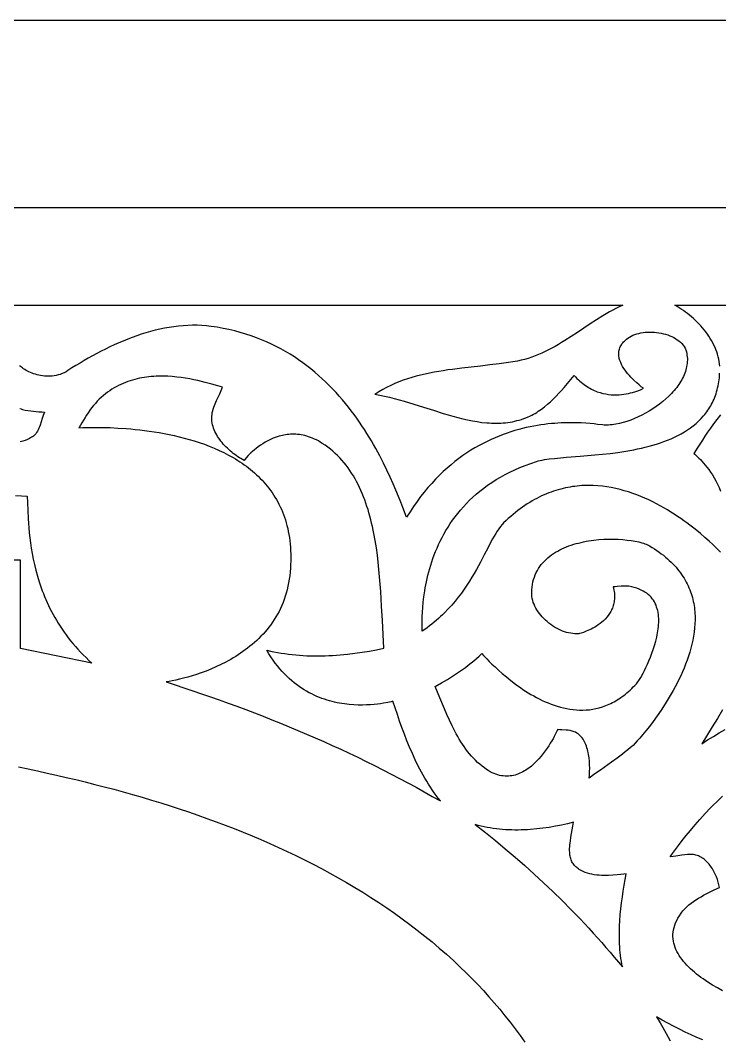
# Model space of a CAD drawing. Extents: x -500 to 500, y -300 to 300.
# Drawn here: x 276.2 to 388.1, y 137 to 300 of the extents above; entities that cross this region are included whole.
import ezdxf

# ---------------------------------------------------------------- set-up
doc = ezdxf.new("R2010")
doc.units = 0
doc.header["$MEASUREMENT"] = 0
doc.layers.add('IMPORT_-_120CM_SUR_70CM-1', color=18, linetype='CONTINUOUS')
doc.layers.add('LAYER_2', color=174, linetype='CONTINUOUS')

msp = doc.modelspace()

# ---------------------------------------------------------------- linework, layer by layer
at = {"layer": 'IMPORT_-_120CM_SUR_70CM-1'}
for points in [[(-500, -300), (500, -300), (500, 300), (-500, 300)], [(343.42, 175.08), (343.08, 175.51), (342.75, 175.95), (342.43, 176.4), (342.11, 176.85), (341.81, 177.31), (341.51, 177.78), (341.22, 178.25), (340.94, 178.72), (340.66, 179.2), (340.4, 179.69), (340.13, 180.18), (339.88, 180.67), (339.39, 181.67), (338.93, 182.68), (338.48, 183.7), (338.06, 184.73), (337.65, 185.77), (337.26, 186.82), (336.88, 187.87), (336.52, 188.92), (335.82, 191.03), (335.55, 190.97), (335.02, 190.86), (334.28, 190.72), (333.83, 190.65), (333.33, 190.59), (332.79, 190.53), (332.21, 190.48), (331.59, 190.44), (330.94, 190.43), (330.25, 190.43), (329.54, 190.46), (328.8, 190.52), (328.43, 190.56), (328.05, 190.6), (327.66, 190.66), (327.27, 190.73), (326.88, 190.8), (326.48, 190.89), (326.08, 190.99), (325.68, 191.1), (325.27, 191.22), (324.87, 191.35), (324.46, 191.49), (324.05, 191.65), (323.64, 191.82), (323.23, 192), (322.82, 192.2), (322.42, 192.41), (322.01, 192.63), (321.6, 192.88), (321.2, 193.13), (320.8, 193.41), (320.4, 193.7), (320, 194.01), (319.61, 194.33), (319.22, 194.68), (318.84, 195.04), (318.46, 195.42), (318.08, 195.82), (317.71, 196.24), (317.35, 196.68), (316.99, 197.14), (316.64, 197.62), (316.3, 198.13), (315.97, 198.65), (315.64, 199.2), (316.21, 199.07), (316.78, 198.95), (317.36, 198.84), (317.93, 198.74), (318.51, 198.66), (319.1, 198.58), (319.68, 198.51), (320.26, 198.45), (320.85, 198.4), (321.44, 198.36), (322.03, 198.33), (322.62, 198.31), (323.21, 198.3), (323.8, 198.3), (324.39, 198.3), (324.98, 198.31), (325.58, 198.34), (326.17, 198.37), (326.76, 198.4), (327.35, 198.45), (328.53, 198.56), (329.71, 198.71), (330.88, 198.87), (332.04, 199.07), (333.2, 199.29), (334.35, 199.53), (334.23, 201.71), (334.12, 203.96), (334, 206.26), (333.94, 207.42), (333.87, 208.59), (333.79, 209.76), (333.69, 210.94), (333.58, 212.11), (333.46, 213.28), (333.32, 214.44), (333.16, 215.6), (332.98, 216.75), (332.77, 217.88), (332.66, 218.44), (332.54, 219), (332.41, 219.55), (332.28, 220.09), (332.13, 220.64), (331.98, 221.17), (331.83, 221.71), (331.66, 222.23), (331.49, 222.75), (331.3, 223.26), (331.11, 223.77), (330.91, 224.27), (330.7, 224.76), (330.47, 225.24), (330.24, 225.72), (330, 226.19), (329.75, 226.65), (329.49, 227.1), (329.21, 227.54), (328.93, 227.97), (328.63, 228.39), (328.32, 228.8), (328, 229.21), (327.66, 229.6), (327.32, 229.98), (326.96, 230.35), (326.58, 230.7), (326.2, 231.05), (325.8, 231.38), (325.38, 231.7), (324.96, 232.01), (324.51, 232.31), (324.19, 232.5), (323.88, 232.69), (323.56, 232.85), (323.25, 233), (322.94, 233.14), (322.63, 233.26), (322.33, 233.37), (322.03, 233.46), (321.73, 233.54), (321.43, 233.61), (321.14, 233.67), (320.85, 233.71), (320.56, 233.75), (320.27, 233.77), (319.99, 233.78), (319.71, 233.78), (319.44, 233.77), (319.17, 233.75), (318.9, 233.72), (318.64, 233.69), (318.38, 233.64), (318.12, 233.59), (317.87, 233.53), (317.62, 233.46), (317.14, 233.31), (316.67, 233.13), (316.22, 232.93), (315.79, 232.72), (315.38, 232.49), (314.99, 232.25), (314.62, 232), (314.27, 231.75), (313.94, 231.5), (313.64, 231.25), (313.36, 231), (313.1, 230.77), (312.66, 230.34), (312.33, 229.98), (312.1, 229.72), (311.99, 229.58), (311.74, 229.72), (311.49, 229.86), (311.24, 230.01), (310.99, 230.17), (310.74, 230.34), (310.5, 230.52), (310.25, 230.7), (310.01, 230.9), (309.78, 231.1), (309.54, 231.3), (309.32, 231.52), (309.09, 231.74), (308.88, 231.96), (308.67, 232.19), (308.47, 232.43), (308.28, 232.67), (308.09, 232.92), (307.92, 233.17), (307.76, 233.42), (307.61, 233.68), (307.46, 233.94), (307.34, 234.21), (307.22, 234.47), (307.12, 234.74), (307.03, 235.01), (306.96, 235.29), (306.9, 235.56), (306.86, 235.84), (306.83, 236.12), (306.83, 236.4), (306.84, 236.67), (306.87, 236.95), (306.91, 237.24), (306.98, 237.52), (307.05, 237.8), (307.14, 238.08), (307.24, 238.35), (307.35, 238.62), (307.58, 239.16), (307.83, 239.69), (308.09, 240.22), (308.33, 240.76), (308.56, 241.3), (307.77, 241.52), (306.84, 241.79), (305.77, 242.07), (305.19, 242.21), (304.59, 242.35), (303.96, 242.49), (303.31, 242.62), (302.63, 242.73), (301.94, 242.84), (301.23, 242.92), (300.51, 242.99), (299.78, 243.04), (299.04, 243.06), (298.29, 243.06), (297.91, 243.04), (297.53, 243.02), (297.15, 242.99), (296.77, 242.96), (296.39, 242.91), (296.01, 242.86), (295.63, 242.79), (295.25, 242.72), (294.88, 242.63), (294.5, 242.54), (294.12, 242.44), (293.75, 242.32), (293.38, 242.19), (293.01, 242.05), (292.64, 241.9), (292.27, 241.74), (291.91, 241.56), (291.55, 241.38), (291.2, 241.17), (290.85, 240.96), (290.5, 240.73), (290.16, 240.48), (289.82, 240.23), (289.48, 239.95), (289.15, 239.66), (288.83, 239.36), (288.51, 239.04), (288.2, 238.7), (287.9, 238.35), (287.6, 237.98), (287.32, 237.6), (287.05, 237.21), (286.79, 236.82), (286.54, 236.42), (286.05, 235.61), (285.81, 235.21), (285.55, 234.81), (286.19, 234.83), (286.77, 234.85), (287.52, 234.86), (288.41, 234.86), (289.43, 234.85), (290.57, 234.82), (291.81, 234.76), (293.15, 234.67), (293.85, 234.61), (294.57, 234.54), (295.31, 234.46), (296.06, 234.37), (296.82, 234.27), (297.6, 234.16), (298.38, 234.03), (299.18, 233.89), (299.98, 233.73), (300.79, 233.56), (301.59, 233.37), (302.41, 233.16), (303.22, 232.94), (304.03, 232.7), (304.83, 232.44), (305.64, 232.16), (306.43, 231.86), (307.22, 231.54), (308, 231.19), (308.76, 230.83), (309.52, 230.44), (310.26, 230.02), (310.62, 229.81), (310.98, 229.59), (311.33, 229.36), (311.68, 229.12), (312.03, 228.88), (312.37, 228.64), (312.7, 228.38), (313.03, 228.12), (313.35, 227.85), (313.67, 227.58), (313.98, 227.29), (314.29, 227.01), (314.59, 226.71), (314.88, 226.41), (315.16, 226.1), (315.44, 225.78), (315.71, 225.45), (315.97, 225.12), (316.23, 224.78), (316.47, 224.43), (316.71, 224.07), (316.94, 223.71), (317.16, 223.33), (317.37, 222.95), (317.58, 222.56), (317.77, 222.16), (317.96, 221.76), (318.13, 221.34), (318.3, 220.92), (318.45, 220.49), (318.6, 220.05), (318.73, 219.6), (318.85, 219.14), (318.97, 218.67), (319.07, 218.2), (319.16, 217.71), (319.24, 217.22), (319.31, 216.71), (319.36, 216.2), (319.4, 215.67), (319.44, 215.14), (319.45, 214.6), (319.46, 214.05), (319.45, 213.48), (319.43, 212.91), (319.4, 212.33), (319.35, 211.74), (319.29, 211.13), (319.21, 210.55), (319.12, 209.98), (319.01, 209.43), (318.89, 208.89), (318.75, 208.36), (318.59, 207.84), (318.42, 207.33), (318.23, 206.84), (318.03, 206.35), (317.81, 205.88), (317.59, 205.42), (317.35, 204.97), (317.09, 204.54), (316.83, 204.11), (316.56, 203.7), (316.27, 203.29), (315.97, 202.9), (315.67, 202.52), (315.35, 202.15), (315.03, 201.79), (314.7, 201.43), (314.36, 201.09), (314.01, 200.76), (313.66, 200.44), (313.3, 200.13), (312.93, 199.83), (312.56, 199.53), (312.19, 199.25), (311.81, 198.98), (311.42, 198.71), (311.04, 198.45), (310.65, 198.21), (310.25, 197.97), (309.86, 197.74), (309.46, 197.52), (309.06, 197.3), (308.27, 196.9), (307.48, 196.53), (306.69, 196.18), (305.91, 195.87), (305.15, 195.59), (304.4, 195.33), (303.67, 195.1), (302.97, 194.89), (302.3, 194.71), (301.66, 194.55), (301.06, 194.41), (300.5, 194.29), (299.98, 194.2), (299.51, 194.12), (300.94, 193.66), (302.36, 193.2), (303.78, 192.72), (305.2, 192.24), (306.61, 191.75), (308.03, 191.25), (309.44, 190.75), (310.85, 190.23), (312.25, 189.71), (313.65, 189.17), (315.05, 188.63), (316.45, 188.08), (317.84, 187.52), (319.23, 186.95), (320.61, 186.38), (321.99, 185.79), (323.37, 185.19), (324.74, 184.59), (326.11, 183.97), (327.47, 183.35), (328.83, 182.71), (330.18, 182.07), (331.53, 181.42), (332.88, 180.75), (334.21, 180.08), (335.55, 179.39), (336.87, 178.7), (338.19, 178), (339.51, 177.28), (340.82, 176.56), (342.12, 175.82)], [(342.58, 193.39), (343.57, 193.96), (344.55, 194.54), (345.04, 194.85), (345.52, 195.16), (346, 195.47), (346.48, 195.79), (346.94, 196.12), (347.41, 196.46), (347.86, 196.81), (348.31, 197.16), (348.75, 197.52), (349.19, 197.89), (349.62, 198.27), (350.03, 198.66), (350.3, 198.38), (350.85, 197.81), (351.23, 197.42), (351.66, 196.99), (352.16, 196.52), (352.71, 196.01), (353.31, 195.47), (353.97, 194.92), (354.67, 194.35), (355.42, 193.78), (355.81, 193.5), (356.21, 193.22), (356.61, 192.94), (357.03, 192.67), (357.46, 192.4), (357.89, 192.14), (358.34, 191.89), (358.79, 191.64), (359.24, 191.4), (359.71, 191.18), (360.18, 190.96), (360.66, 190.76), (361.14, 190.57), (361.63, 190.39), (362.12, 190.23), (362.62, 190.09), (363.13, 189.96), (363.63, 189.86), (364.14, 189.77), (364.66, 189.7), (365.17, 189.65), (365.69, 189.63), (366.21, 189.62), (366.74, 189.65), (367.26, 189.69), (367.79, 189.77), (368.31, 189.87), (368.84, 190), (369.36, 190.16), (369.89, 190.35), (370.41, 190.57), (370.67, 190.69), (370.94, 190.82), (371.2, 190.96), (371.46, 191.11), (371.72, 191.26), (371.98, 191.43), (372.24, 191.6), (372.49, 191.78), (372.75, 191.97), (373.01, 192.17), (373.26, 192.38), (373.52, 192.6), (373.77, 192.83), (374.03, 193.07), (374.28, 193.32), (374.53, 193.58), (374.78, 193.84), (375.03, 194.12), (375.17, 194.34), (375.46, 194.82), (375.85, 195.54), (376.07, 195.97), (376.3, 196.45), (376.54, 196.96), (376.78, 197.52), (377.02, 198.1), (377.25, 198.71), (377.48, 199.34), (377.69, 199.98), (377.87, 200.64), (378.04, 201.31), (378.11, 201.65), (378.17, 201.98), (378.23, 202.32), (378.27, 202.65), (378.31, 202.99), (378.34, 203.32), (378.35, 203.65), (378.36, 203.97), (378.35, 204.29), (378.33, 204.61), (378.3, 204.93), (378.25, 205.24), (378.19, 205.54), (378.11, 205.83), (378.02, 206.12), (377.92, 206.4), (377.79, 206.68), (377.65, 206.94), (377.5, 207.2), (377.32, 207.44), (377.13, 207.68), (376.91, 207.9), (376.68, 208.12), (376.43, 208.32), (376.15, 208.51), (375.85, 208.68), (375.54, 208.84), (375.2, 208.99), (374.83, 209.12), (374.44, 209.24), (374.03, 209.34), (373.59, 209.43), (373.28, 209.47), (372.97, 209.48), (372.65, 209.47), (372.33, 209.45), (371.7, 209.4), (371.38, 209.37), (371.06, 209.36), (371.13, 209.09), (371.18, 208.83), (371.22, 208.58), (371.25, 208.33), (371.27, 208.09), (371.27, 207.85), (371.27, 207.62), (371.26, 207.39), (371.24, 207.17), (371.21, 206.96), (371.17, 206.75), (371.13, 206.54), (371.07, 206.34), (371.01, 206.15), (370.94, 205.96), (370.86, 205.77), (370.78, 205.59), (370.69, 205.42), (370.49, 205.08), (370.28, 204.77), (370.04, 204.47), (369.79, 204.2), (369.52, 203.93), (369.25, 203.69), (368.97, 203.47), (368.68, 203.26), (368.39, 203.06), (368.1, 202.89), (367.81, 202.73), (367.53, 202.58), (367.25, 202.45), (366.74, 202.23), (366.29, 202.06), (365.92, 201.94), (365.67, 201.87), (365.54, 201.85), (365.22, 201.83), (364.9, 201.84), (364.58, 201.86), (364.26, 201.91), (363.93, 201.97), (363.6, 202.06), (363.28, 202.16), (362.95, 202.28), (362.63, 202.42), (362.31, 202.57), (361.99, 202.74), (361.68, 202.92), (361.37, 203.12), (361.08, 203.32), (360.79, 203.54), (360.5, 203.78), (360.23, 204.02), (359.97, 204.27), (359.72, 204.53), (359.49, 204.8), (359.27, 205.08), (359.06, 205.36), (358.87, 205.65), (358.69, 205.95), (358.54, 206.25), (358.4, 206.55), (358.28, 206.86), (358.18, 207.17), (358.11, 207.48), (358.05, 207.79), (358.02, 208.11), (358.02, 208.42), (358.04, 208.87), (358.08, 209.31), (358.14, 209.73), (358.23, 210.14), (358.33, 210.53), (358.46, 210.91), (358.6, 211.28), (358.76, 211.63), (358.93, 211.97), (359.13, 212.3), (359.34, 212.61), (359.56, 212.91), (359.8, 213.2), (360.06, 213.48), (360.32, 213.74), (360.6, 213.99), (360.9, 214.23), (361.2, 214.46), (361.52, 214.67), (361.84, 214.88), (362.18, 215.07), (362.52, 215.26), (362.87, 215.43), (363.23, 215.59), (363.6, 215.75), (363.98, 215.89), (364.36, 216.02), (364.74, 216.15), (365.13, 216.26), (365.53, 216.36), (365.92, 216.46), (366.33, 216.55), (366.73, 216.63), (367.13, 216.7), (367.54, 216.76), (367.94, 216.81), (368.75, 216.9), (369.56, 216.95), (370.35, 216.98), (371.13, 216.98), (371.88, 216.96), (372.61, 216.91), (373.3, 216.84), (373.96, 216.75), (374.58, 216.65), (375.15, 216.53), (375.67, 216.39), (375.91, 216.32), (376.14, 216.24), (376.35, 216.16), (376.54, 216.08), (376.72, 215.99), (376.87, 215.9), (377.28, 215.66), (377.67, 215.41), (378.04, 215.16), (378.41, 214.91), (378.76, 214.65), (379.1, 214.39), (379.42, 214.12), (379.73, 213.85), (380.03, 213.58), (380.32, 213.31), (380.6, 213.03), (380.87, 212.75), (381.12, 212.47), (381.36, 212.18), (381.59, 211.89), (381.81, 211.6), (382.02, 211.31), (382.22, 211.01), (382.41, 210.71), (382.58, 210.41), (382.75, 210.11), (382.91, 209.81), (383.05, 209.5), (383.19, 209.19), (383.32, 208.88), (383.43, 208.57), (383.54, 208.26), (383.64, 207.94), (383.73, 207.62), (383.81, 207.31), (383.88, 206.99), (383.95, 206.67), (384, 206.35), (384.05, 206.02), (384.09, 205.7), (384.12, 205.38), (384.14, 205.05), (384.16, 204.73), (384.17, 204.08), (384.15, 203.42), (384.1, 202.77), (384.03, 202.11), (383.93, 201.46), (383.81, 200.81), (383.67, 200.16), (383.5, 199.51), (383.32, 198.87), (383.12, 198.23), (382.9, 197.6), (382.66, 196.97), (382.41, 196.34), (382.15, 195.73), (381.87, 195.12), (381.59, 194.52), (381.29, 193.93), (380.99, 193.35), (380.68, 192.78), (380.36, 192.22), (380.04, 191.68), (379.71, 191.14), (379.38, 190.62), (378.73, 189.62), (378.08, 188.69), (377.45, 187.82), (376.85, 187.02), (376.28, 186.31), (375.77, 185.68), (375.31, 185.13), (374.92, 184.69), (374.6, 184.34), (374.25, 183.98), (373.84, 183.62), (373.43, 183.26), (373, 182.92), (372.57, 182.58), (371.7, 181.92), (370.81, 181.29), (369.02, 180.03), (368.13, 179.4), (367.24, 178.75), (367.28, 179.25), (367.29, 179.78), (367.3, 180.32), (367.29, 180.87), (367.25, 181.43), (367.2, 181.99), (367.12, 182.54), (367.07, 182.81), (367.01, 183.07), (366.94, 183.34), (366.87, 183.59), (366.79, 183.84), (366.7, 184.09), (366.6, 184.32), (366.49, 184.55), (366.37, 184.76), (366.24, 184.97), (366.1, 185.17), (365.95, 185.35), (365.79, 185.52), (365.62, 185.68), (365.44, 185.82), (365.24, 185.95), (365.03, 186.07), (364.81, 186.16), (364.66, 186.22), (364.5, 186.27), (364.18, 186.34), (363.85, 186.39), (363.52, 186.42), (362.85, 186.47), (362.52, 186.49), (362.19, 186.53), (362.1, 186.34), (361.91, 185.95), (361.62, 185.39), (361.44, 185.05), (361.23, 184.7), (361, 184.32), (360.75, 183.92), (360.48, 183.51), (360.18, 183.09), (359.86, 182.67), (359.53, 182.25), (359.17, 181.83), (358.79, 181.43), (358.39, 181.04), (357.98, 180.67), (357.76, 180.5), (357.54, 180.33), (357.32, 180.17), (357.09, 180.02), (356.86, 179.88), (356.62, 179.74), (356.38, 179.62), (356.14, 179.51), (355.89, 179.4), (355.64, 179.31), (355.38, 179.23), (355.12, 179.17), (354.85, 179.12), (354.58, 179.08), (354.31, 179.05), (354.03, 179.05), (353.75, 179.05), (353.47, 179.08), (353.18, 179.12), (352.89, 179.18), (352.6, 179.26), (352.3, 179.35), (352, 179.47), (351.7, 179.6), (351.39, 179.76), (351.08, 179.94), (350.77, 180.13), (350.45, 180.36), (350.07, 180.64), (349.71, 180.95), (349.36, 181.26), (349.02, 181.59), (348.69, 181.92), (348.37, 182.27), (348.07, 182.63), (347.77, 183), (347.48, 183.38), (347.21, 183.77), (346.94, 184.16), (346.68, 184.57), (346.42, 184.98), (346.18, 185.39), (345.94, 185.82), (345.71, 186.24), (345.27, 187.12), (344.85, 188), (344.45, 188.9), (344.06, 189.8), (343.31, 191.61)], [(372.55, 148.52), (372.45, 148.97), (372.37, 149.43), (372.3, 149.89), (372.24, 150.35), (372.18, 150.82), (372.14, 151.28), (372.1, 151.74), (372.08, 152.21), (372.06, 152.68), (372.05, 153.14), (372.05, 154.08), (372.07, 155.02), (372.13, 155.96), (372.2, 156.9), (372.3, 157.84), (372.41, 158.78), (372.54, 159.72), (372.68, 160.65), (372.83, 161.58), (373.16, 163.43), (372.77, 163.37), (372.27, 163.31), (371.69, 163.24), (371.03, 163.19), (370.32, 163.16), (369.95, 163.16), (369.57, 163.16), (369.19, 163.17), (368.81, 163.2), (368.43, 163.23), (368.04, 163.28), (367.67, 163.35), (367.3, 163.43), (366.94, 163.52), (366.59, 163.64), (366.25, 163.77), (365.93, 163.93), (365.63, 164.1), (365.49, 164.2), (365.35, 164.3), (365.22, 164.41), (365.09, 164.52), (364.97, 164.65), (364.86, 164.77), (364.75, 164.91), (364.65, 165.05), (364.56, 165.19), (364.47, 165.35), (364.39, 165.51), (364.33, 165.68), (364.26, 165.85), (364.21, 166.03), (364.17, 166.23), (364.14, 166.42), (364.11, 166.63), (364.1, 166.85), (364.09, 167.15), (364.09, 167.45), (364.11, 167.76), (364.13, 168.06), (364.21, 168.66), (364.3, 169.27), (364.52, 170.47), (364.63, 171.07), (364.71, 171.67), (363.76, 171.44), (362.79, 171.22), (361.81, 171.03), (360.83, 170.86), (359.83, 170.72), (358.84, 170.6), (357.84, 170.51), (357.34, 170.48), (356.84, 170.46), (356.34, 170.44), (355.84, 170.43), (355.34, 170.43), (354.85, 170.44), (354.35, 170.46), (353.85, 170.48), (353.36, 170.52), (352.87, 170.56), (352.37, 170.62), (351.88, 170.68), (351.4, 170.76), (350.91, 170.85), (350.43, 170.94), (349.95, 171.05), (349.47, 171.17), (349, 171.3), (350.61, 170.03), (352.21, 168.75), (353.79, 167.44), (355.35, 166.11), (356.9, 164.76), (358.42, 163.38), (359.93, 161.99), (361.42, 160.57), (362.89, 159.14), (364.33, 157.68), (365.76, 156.2), (367.16, 154.7), (367.86, 153.95), (368.54, 153.19), (369.23, 152.42), (369.9, 151.65), (370.57, 150.87), (371.24, 150.09), (371.89, 149.31)]]:
    msp.add_lwpolyline(points, close=True, dxfattribs=at)
for points in [[(243.66, 254.41), (372.58, 254.41), (372.04, 254.16), (371.51, 253.89), (370.98, 253.62), (370.45, 253.33), (369.93, 253.03), (369.41, 252.72), (368.38, 252.08), (367.37, 251.42), (366.35, 250.74), (365.34, 250.07), (364.33, 249.4), (363.31, 248.75), (362.8, 248.43), (362.29, 248.12), (361.77, 247.82), (361.25, 247.54), (360.72, 247.26), (360.19, 246.99), (359.66, 246.74), (359.12, 246.51), (358.57, 246.29), (358.02, 246.09), (357.46, 245.91), (356.89, 245.74), (356.32, 245.6), (355.74, 245.48), (355.01, 245.36), (354.29, 245.24), (352.82, 245.03), (351.34, 244.85), (349.84, 244.68), (348.35, 244.51), (346.85, 244.34), (345.36, 244.15), (344.62, 244.05), (343.88, 243.94), (343.15, 243.82), (342.41, 243.69), (341.69, 243.55), (340.97, 243.4), (340.25, 243.23), (339.54, 243.05), (338.84, 242.85), (338.15, 242.64), (337.46, 242.41), (336.78, 242.15), (336.12, 241.88), (335.46, 241.59), (334.81, 241.27), (334.18, 240.92), (333.55, 240.55), (333.25, 240.36), (332.94, 240.16), (333.71, 240.03), (334.48, 239.87), (335.25, 239.7), (336.03, 239.51), (336.81, 239.3), (337.59, 239.08), (339.15, 238.6), (340.72, 238.1), (342.29, 237.6), (343.86, 237.1), (344.64, 236.87), (345.42, 236.65), (346.2, 236.44), (346.98, 236.24), (347.75, 236.07), (348.53, 235.91), (349.3, 235.78), (350.06, 235.67), (350.82, 235.59), (351.2, 235.57), (351.58, 235.55), (351.96, 235.53), (352.34, 235.53), (352.71, 235.54), (353.08, 235.55), (353.46, 235.58), (353.83, 235.61), (354.2, 235.65), (354.57, 235.71), (354.93, 235.77), (355.3, 235.85), (355.66, 235.94), (356.02, 236.04), (356.39, 236.15), (356.74, 236.27), (357.1, 236.41), (357.46, 236.55), (357.74, 236.68), (358.02, 236.82), (358.29, 236.96), (358.56, 237.11), (358.82, 237.27), (359.08, 237.44), (359.59, 237.79), (360.09, 238.17), (360.57, 238.56), (361.04, 238.98), (361.49, 239.41), (361.94, 239.86), (362.37, 240.32), (362.8, 240.78), (363.22, 241.26), (364.03, 242.22), (364.83, 243.19), (365.05, 242.94), (365.27, 242.71), (365.5, 242.49), (365.73, 242.28), (365.95, 242.08), (366.18, 241.89), (366.41, 241.72), (366.65, 241.55), (366.88, 241.4), (367.11, 241.25), (367.34, 241.12), (367.57, 240.99), (367.81, 240.88), (368.04, 240.77), (368.27, 240.67), (368.5, 240.58), (368.96, 240.43), (369.42, 240.3), (369.87, 240.21), (370.32, 240.14), (370.76, 240.09), (371.18, 240.07), (371.6, 240.07), (372.01, 240.08), (372.4, 240.12), (372.78, 240.16), (373.15, 240.22), (373.5, 240.29), (373.83, 240.37), (374.14, 240.45), (374.69, 240.62), (375.16, 240.79), (375.53, 240.94), (375.91, 241.12), (375.56, 241.38), (375.23, 241.65), (374.82, 242), (374.37, 242.42), (374.13, 242.65), (373.89, 242.9), (373.65, 243.16), (373.41, 243.43), (373.19, 243.71), (372.97, 244), (372.76, 244.31), (372.57, 244.62), (372.4, 244.93), (372.26, 245.25), (372.14, 245.58), (372.09, 245.74), (372.04, 245.91), (372.01, 246.07), (371.98, 246.24), (371.97, 246.41), (371.96, 246.57), (371.96, 246.74), (371.97, 246.9), (371.99, 247.07), (372.03, 247.24), (372.07, 247.4), (372.13, 247.57), (372.19, 247.73), (372.27, 247.89), (372.37, 248.05), (372.47, 248.21), (372.59, 248.37), (372.72, 248.53), (372.87, 248.68), (373.03, 248.84), (373.21, 248.99), (373.4, 249.14), (373.65, 249.31), (373.92, 249.46), (374.21, 249.6), (374.51, 249.72), (374.83, 249.82), (375.15, 249.91), (375.49, 249.98), (375.84, 250.04), (376.19, 250.08), (376.55, 250.11), (376.92, 250.11), (377.28, 250.11), (377.65, 250.09), (378.02, 250.05), (378.38, 250), (378.75, 249.93), (379.1, 249.85), (379.45, 249.76), (379.8, 249.65), (380.13, 249.52), (380.45, 249.39), (380.75, 249.23), (381.05, 249.07), (381.32, 248.89), (381.58, 248.7), (381.82, 248.49), (382.04, 248.27), (382.24, 248.04), (382.41, 247.79), (382.56, 247.53), (382.62, 247.4), (382.67, 247.26), (382.72, 247.12), (382.77, 246.98), (382.83, 246.71), (382.87, 246.44), (382.91, 246.18), (382.93, 245.91), (382.93, 245.65), (382.92, 245.38), (382.9, 245.11), (382.87, 244.85), (382.82, 244.58), (382.76, 244.32), (382.69, 244.06), (382.61, 243.79), (382.52, 243.53), (382.42, 243.27), (382.3, 243.01), (382.18, 242.76), (382.04, 242.5), (381.9, 242.25), (381.74, 242), (381.58, 241.75), (381.41, 241.5), (381.23, 241.26), (381.04, 241.02), (380.84, 240.78), (380.63, 240.54), (380.42, 240.31), (379.98, 239.86), (379.5, 239.41), (379.01, 238.99), (378.49, 238.58), (377.96, 238.19), (377.4, 237.81), (376.83, 237.46), (376.26, 237.13), (375.67, 236.82), (375.07, 236.53), (374.47, 236.27), (373.86, 236.04), (373.26, 235.83), (372.66, 235.65), (372.06, 235.49), (371.47, 235.37), (371.18, 235.33), (370.89, 235.29), (370.6, 235.25), (370.32, 235.23), (370.04, 235.21), (369.76, 235.21), (369.6, 235.22), (369.34, 235.25), (368.54, 235.35), (368, 235.41), (367.39, 235.47), (366.69, 235.52), (365.93, 235.57), (365.09, 235.6), (364.2, 235.61), (363.24, 235.59), (362.74, 235.57), (362.23, 235.54), (361.71, 235.51), (361.18, 235.46), (360.63, 235.41), (360.07, 235.34), (359.51, 235.26), (358.93, 235.17), (358.35, 235.07), (357.76, 234.95), (357.16, 234.82), (356.55, 234.68), (355.94, 234.52), (355.32, 234.34), (354.7, 234.15), (354.07, 233.94), (353.43, 233.72), (352.8, 233.47), (352.16, 233.21), (351.52, 232.93), (350.88, 232.62), (350.23, 232.3), (349.59, 231.95), (348.94, 231.59), (348.3, 231.2), (347.65, 230.78), (347.01, 230.35), (346.38, 229.88), (345.74, 229.4), (345.11, 228.88), (344.48, 228.34), (343.86, 227.78), (343.24, 227.18), (342.63, 226.56), (342.02, 225.91), (341.42, 225.23), (340.83, 224.52), (340.25, 223.78), (339.68, 223), (339.11, 222.2), (338.56, 221.36), (338.01, 220.49), (337.42, 222.03), (337.08, 222.9), (336.71, 223.83), (336.3, 224.82), (335.86, 225.84), (335.38, 226.92), (334.86, 228.02), (334.31, 229.16), (333.71, 230.32), (333.39, 230.91), (333.07, 231.5), (332.73, 232.1), (332.38, 232.7), (332.02, 233.3), (331.64, 233.91), (331.26, 234.51), (330.86, 235.11), (330.45, 235.72), (330.03, 236.32), (329.6, 236.92), (329.15, 237.51), (328.69, 238.11), (328.21, 238.7), (327.73, 239.28), (327.22, 239.86), (326.71, 240.43), (326.18, 241), (325.63, 241.56), (325.07, 242.11), (324.5, 242.65), (323.91, 243.18), (323.31, 243.7), (322.69, 244.21), (322.05, 244.71), (321.4, 245.19), (320.73, 245.67), (320.05, 246.13), (319.35, 246.57), (318.63, 247), (317.89, 247.41), (317.14, 247.81), (316.38, 248.19), (315.59, 248.55), (314.79, 248.89), (313.96, 249.22), (313.12, 249.52), (312.27, 249.8), (311.39, 250.07), (310.49, 250.31), (309.58, 250.52), (308.65, 250.71), (307.69, 250.88), (306.72, 251.03), (305.98, 251.11), (305.23, 251.17), (304.49, 251.2), (303.74, 251.21), (302.99, 251.19), (302.24, 251.14), (301.5, 251.07), (300.75, 250.98), (300, 250.87), (299.25, 250.73), (298.51, 250.57), (297.77, 250.4), (297.03, 250.2), (296.29, 249.99), (295.55, 249.76), (294.82, 249.51), (294.09, 249.25), (293.37, 248.97), (292.65, 248.68), (291.93, 248.38), (291.22, 248.06), (290.51, 247.73), (289.81, 247.39), (289.12, 247.04), (288.43, 246.68), (287.75, 246.31), (287.07, 245.94), (286.4, 245.55), (285.74, 245.16), (285.09, 244.77), (284.45, 244.37), (283.81, 243.97), (283.5, 243.78), (283.19, 243.62), (282.87, 243.47), (282.55, 243.35), (282.23, 243.26), (281.91, 243.18), (281.59, 243.12), (281.28, 243.08), (280.96, 243.05), (280.65, 243.04), (280.34, 243.05), (280.04, 243.07), (279.74, 243.11), (279.44, 243.16), (279.15, 243.21), (278.87, 243.28), (278.59, 243.36), (278.32, 243.45), (278.06, 243.55), (277.81, 243.65), (277.57, 243.76), (277.34, 243.88), (277.12, 243.99), (276.91, 244.12), (276.71, 244.24), (276.53, 244.37), (276.36, 244.49), (276.2, 244.62), (276.06, 244.74)], [(388.11, 244.65), (388.08, 245.03), (388.03, 245.42), (387.96, 245.8), (387.88, 246.18), (387.77, 246.56), (387.65, 246.93), (387.51, 247.31), (387.36, 247.67), (387.19, 248.04), (387.01, 248.4), (386.81, 248.76), (386.6, 249.11), (386.37, 249.45), (386.14, 249.79), (385.89, 250.13), (385.64, 250.45), (385.37, 250.78), (385.09, 251.09), (384.81, 251.4), (384.52, 251.7), (384.22, 251.99), (383.91, 252.27), (383.6, 252.55), (383.28, 252.82), (382.95, 253.07), (382.63, 253.32), (382.29, 253.56), (381.96, 253.79), (381.62, 254.01), (381.29, 254.21), (380.95, 254.41), (442.34, 254.41)], [(388.22, 214.9), (387.9, 215.23), (387.49, 215.64), (386.99, 216.12), (386.41, 216.66), (385.75, 217.25), (385.01, 217.88), (384.2, 218.55), (383.32, 219.24), (382.86, 219.58), (382.37, 219.93), (381.88, 220.28), (381.36, 220.63), (380.84, 220.98), (380.3, 221.32), (379.74, 221.66), (379.17, 222), (378.59, 222.32), (378, 222.64), (377.39, 222.95), (376.77, 223.25), (376.14, 223.53), (375.5, 223.8), (374.85, 224.06), (374.19, 224.3), (373.52, 224.53), (372.84, 224.73), (372.16, 224.92), (371.46, 225.08), (370.76, 225.23), (370.05, 225.35), (369.33, 225.44), (368.61, 225.51), (367.88, 225.56), (367.15, 225.57), (366.78, 225.57), (366.41, 225.56), (366.04, 225.54), (365.67, 225.51), (365.3, 225.48), (364.92, 225.43), (364.55, 225.38), (364.17, 225.32), (363.79, 225.26), (363.42, 225.18), (363.04, 225.09), (362.66, 225), (362.28, 224.89), (361.9, 224.78), (361.52, 224.66), (361.14, 224.52), (360.76, 224.38), (360.38, 224.23), (360, 224.06), (359.61, 223.89), (359.23, 223.71), (358.85, 223.51), (358.47, 223.31), (358.09, 223.09), (357.71, 222.86), (357.32, 222.62), (356.94, 222.37), (356.56, 222.11), (356.18, 221.84), (355.8, 221.55), (355.42, 221.26), (355.04, 220.95), (354.66, 220.62), (354.28, 220.29), (353.91, 219.94), (353.53, 219.58), (353.27, 219.3), (353.01, 219), (352.75, 218.65), (352.5, 218.28), (352.26, 217.89), (352.01, 217.46), (351.76, 217.01), (351.5, 216.54), (350.98, 215.53), (350.43, 214.45), (349.83, 213.3), (349.51, 212.71), (349.18, 212.11), (348.83, 211.5), (348.46, 210.88), (348.07, 210.25), (347.66, 209.62), (347.23, 208.98), (346.77, 208.35), (346.28, 207.71), (345.77, 207.08), (345.23, 206.44), (344.66, 205.82), (344.06, 205.19), (343.74, 204.89), (343.42, 204.58), (343.09, 204.28), (342.75, 203.98), (342.4, 203.68), (342.04, 203.38), (341.67, 203.09), (341.29, 202.8), (340.9, 202.51), (340.5, 202.23), (340.49, 202.65), (340.48, 203.46), (340.48, 203.99), (340.5, 204.61), (340.53, 205.3), (340.58, 206.06), (340.66, 206.89), (340.76, 207.77), (340.9, 208.7), (340.98, 209.18), (341.07, 209.67), (341.18, 210.17), (341.29, 210.68), (341.41, 211.2), (341.55, 211.73), (341.7, 212.26), (341.86, 212.8), (342.03, 213.35), (342.22, 213.9), (342.43, 214.45), (342.65, 215.01), (342.88, 215.56), (343.13, 216.12), (343.4, 216.68), (343.68, 217.24), (343.98, 217.8), (344.3, 218.36), (344.64, 218.92), (345, 219.47), (345.37, 220.02), (345.77, 220.57), (346.19, 221.11), (346.63, 221.64), (347.09, 222.17), (347.57, 222.69), (348.08, 223.2), (348.61, 223.71), (349.16, 224.2), (349.74, 224.68), (350.35, 225.16), (350.97, 225.62), (351.63, 226.06), (352.31, 226.5), (353.02, 226.92), (353.75, 227.32), (354.52, 227.71), (355.31, 228.09), (356.13, 228.45), (356.98, 228.78), (357.86, 229.11), (358.78, 229.41), (359.06, 229.49), (359.37, 229.56), (359.7, 229.63), (360.05, 229.7), (360.83, 229.81), (361.68, 229.91), (362.62, 230), (363.61, 230.09), (365.78, 230.25), (366.93, 230.35), (368.12, 230.45), (369.33, 230.57), (370.57, 230.71), (371.82, 230.87), (372.45, 230.96), (373.08, 231.06), (373.71, 231.17), (374.34, 231.29), (374.96, 231.41), (375.58, 231.55), (376.2, 231.7), (376.81, 231.85), (377.42, 232.02), (378.02, 232.2), (378.61, 232.39), (379.19, 232.6), (379.76, 232.82), (380.33, 233.05), (380.88, 233.3), (381.41, 233.56), (381.94, 233.84), (382.45, 234.13), (382.94, 234.45), (383.42, 234.77), (383.88, 235.12), (384.32, 235.49), (384.74, 235.87), (385.14, 236.27), (385.52, 236.7), (385.71, 236.92), (385.88, 237.14), (386.05, 237.37), (386.22, 237.6), (386.38, 237.84), (386.53, 238.09), (386.68, 238.34), (386.82, 238.6), (386.95, 238.86), (387.08, 239.13), (387.2, 239.4), (387.31, 239.68), (387.42, 239.97), (387.52, 240.26), (387.61, 240.56), (387.69, 240.86), (387.77, 241.17), (387.84, 241.49), (387.9, 241.81), (387.96, 242.14), (388.01, 242.48), (388.05, 242.82), (388.08, 243.17), (388.1, 243.53)], [(276.12, 237.91), (276.34, 237.83), (276.56, 237.75), (276.77, 237.69), (276.98, 237.64), (277.41, 237.56), (277.85, 237.49), (278.29, 237.45), (279.17, 237.37), (279.61, 237.33), (280.05, 237.28), (279.94, 237.04), (279.85, 236.79), (279.68, 236.27), (279.52, 235.74), (279.36, 235.22), (279.27, 234.96), (279.17, 234.72), (279.06, 234.48), (278.94, 234.25), (278.8, 234.03), (278.65, 233.83), (278.47, 233.64), (278.27, 233.47), (278.14, 233.37), (277.99, 233.28), (277.68, 233.1), (277.34, 232.93), (276.97, 232.78), (276.57, 232.65), (276.15, 232.53)], [(388.22, 236.85), (387.66, 236.13), (387.14, 235.43), (386.64, 234.75), (386.18, 234.08), (385.74, 233.44), (385.34, 232.82), (384.61, 231.69), (383.98, 230.71), (384.13, 230.57), (384.41, 230.32), (384.79, 229.94), (385.02, 229.71), (385.26, 229.45), (385.52, 229.16), (385.79, 228.84), (386.07, 228.49), (386.35, 228.11), (386.64, 227.71), (386.93, 227.27), (387.21, 226.81), (387.49, 226.31), (387.75, 225.79), (388.01, 225.24), (388.25, 224.66)], [(275.43, 223.96), (276.36, 223.93), (277.29, 223.88), (277.33, 222.81), (277.37, 221.6), (277.44, 220.25), (277.49, 219.53), (277.55, 218.78), (277.62, 218), (277.7, 217.2), (277.81, 216.38), (277.93, 215.54), (278.08, 214.67), (278.25, 213.79), (278.44, 212.9), (278.67, 211.99), (278.92, 211.07), (279.2, 210.14), (279.36, 209.67), (279.52, 209.2), (279.69, 208.73), (279.87, 208.26), (280.07, 207.79), (280.27, 207.31), (280.48, 206.84), (280.7, 206.36), (280.93, 205.89), (281.17, 205.41), (281.42, 204.94), (281.69, 204.46), (281.96, 203.99), (282.25, 203.52), (282.55, 203.05), (282.86, 202.58), (283.19, 202.11), (283.52, 201.64), (283.87, 201.18), (284.24, 200.72), (284.61, 200.26), (285, 199.81), (285.41, 199.35), (285.83, 198.9), (286.26, 198.46), (286.71, 198.02), (287.17, 197.58), (287.65, 197.15), (276.24, 199.5), (276.2, 213.61), (258.2, 213.62)], [(388.58, 189.67), (387.76, 188.29), (386.92, 186.93), (385.23, 184.23), (386.16, 184.84), (387.1, 185.42), (388.03, 185.98), (388.96, 186.52)], [(388.55, 144.72), (387.76, 145.15), (386.98, 145.61), (386.22, 146.09), (385.84, 146.34), (385.48, 146.59), (385.11, 146.85), (384.76, 147.12), (384.42, 147.38), (384.08, 147.66), (383.76, 147.94), (383.45, 148.22), (383.14, 148.51), (382.86, 148.8), (382.58, 149.1), (382.32, 149.4), (382.08, 149.71), (381.85, 150.02), (381.64, 150.34), (381.44, 150.66), (381.27, 150.98), (381.11, 151.31), (380.98, 151.64), (380.86, 151.98), (380.77, 152.32), (380.7, 152.67), (380.65, 153.02), (380.63, 153.37), (380.63, 153.73), (380.66, 154.09), (380.72, 154.45), (380.8, 154.82), (380.91, 155.2), (381.05, 155.57), (381.23, 155.95), (381.43, 156.34), (381.66, 156.72), (381.93, 157.11), (382.07, 157.3), (382.21, 157.48), (382.52, 157.82), (382.84, 158.14), (383.19, 158.45), (383.55, 158.74), (383.92, 159.01), (384.31, 159.27), (384.71, 159.52), (385.12, 159.75), (385.54, 159.98), (386.38, 160.42), (387.23, 160.84), (388.07, 161.25), (387.99, 161.67), (387.88, 162.1), (387.74, 162.53), (387.58, 162.96), (387.39, 163.39), (387.18, 163.81), (386.94, 164.21), (386.81, 164.41), (386.68, 164.6), (386.54, 164.78), (386.4, 164.96), (386.25, 165.13), (386.1, 165.3), (385.94, 165.45), (385.78, 165.6), (385.61, 165.74), (385.44, 165.87), (385.26, 165.99), (385.08, 166.1), (384.89, 166.19), (384.7, 166.28), (384.51, 166.35), (384.31, 166.41), (384.11, 166.45), (383.9, 166.49), (383.67, 166.51), (383.44, 166.51), (383.2, 166.51), (382.97, 166.5), (382.51, 166.46), (382.04, 166.4), (381.11, 166.25), (380.64, 166.18), (380.18, 166.12), (380.57, 166.67), (381.03, 167.3), (381.54, 167.98), (382.12, 168.73), (382.75, 169.53), (383.43, 170.37), (384.17, 171.24), (384.95, 172.14), (385.79, 173.06), (386.66, 173.98), (387.12, 174.45), (387.59, 174.91), (388.06, 175.38), (388.55, 175.84)], [(385.41, 136.83), (384.46, 137.24), (383.52, 137.66), (382.58, 138.1), (381.65, 138.55), (380.72, 139.02), (379.81, 139.51), (378.91, 140.01), (378.01, 140.53), (378.57, 139.58), (379.02, 138.81), (379.55, 137.86), (380.17, 136.72)]]:
    msp.add_lwpolyline(points, dxfattribs=at)
at = {"layer": 'LAYER_2'}
for points in [[(470, -202.65), (470, 270), (205.7, 270)], [(275.89, 180.52), (277.42, 180.21), (278.94, 179.88), (280.47, 179.55), (282, 179.21), (283.53, 178.85), (285.05, 178.49), (286.58, 178.12), (288.1, 177.74), (289.62, 177.35), (291.13, 176.95), (292.64, 176.53), (294.15, 176.11), (295.66, 175.68), (297.16, 175.23), (298.65, 174.77), (300.14, 174.3), (301.63, 173.82), (303.11, 173.32), (304.58, 172.82), (306.05, 172.3), (307.51, 171.76), (308.96, 171.22), (310.41, 170.66), (311.85, 170.08), (313.28, 169.49), (314.7, 168.89), (316.11, 168.27), (317.52, 167.64), (318.91, 167), (320.3, 166.33), (321.68, 165.66), (323.04, 164.96), (324.4, 164.25), (325.74, 163.53), (327.07, 162.79), (328.4, 162.03), (329.71, 161.25), (331, 160.46), (332.29, 159.65), (333.56, 158.82), (334.82, 157.98), (336.06, 157.11), (337.29, 156.23), (338.51, 155.33), (339.71, 154.41), (340.9, 153.47), (342.07, 152.52), (343.23, 151.54), (344.37, 150.54), (345.49, 149.53), (346.6, 148.49), (347.55, 147.57), (348.48, 146.64), (349.39, 145.69), (350.29, 144.73), (351.17, 143.75), (352.04, 142.76), (352.9, 141.75), (353.74, 140.72), (354.56, 139.69), (355.37, 138.63), (356.16, 137.57), (356.94, 136.49)]]:
    msp.add_lwpolyline(points, dxfattribs=at)

doc.saveas('drawing.dxf')
